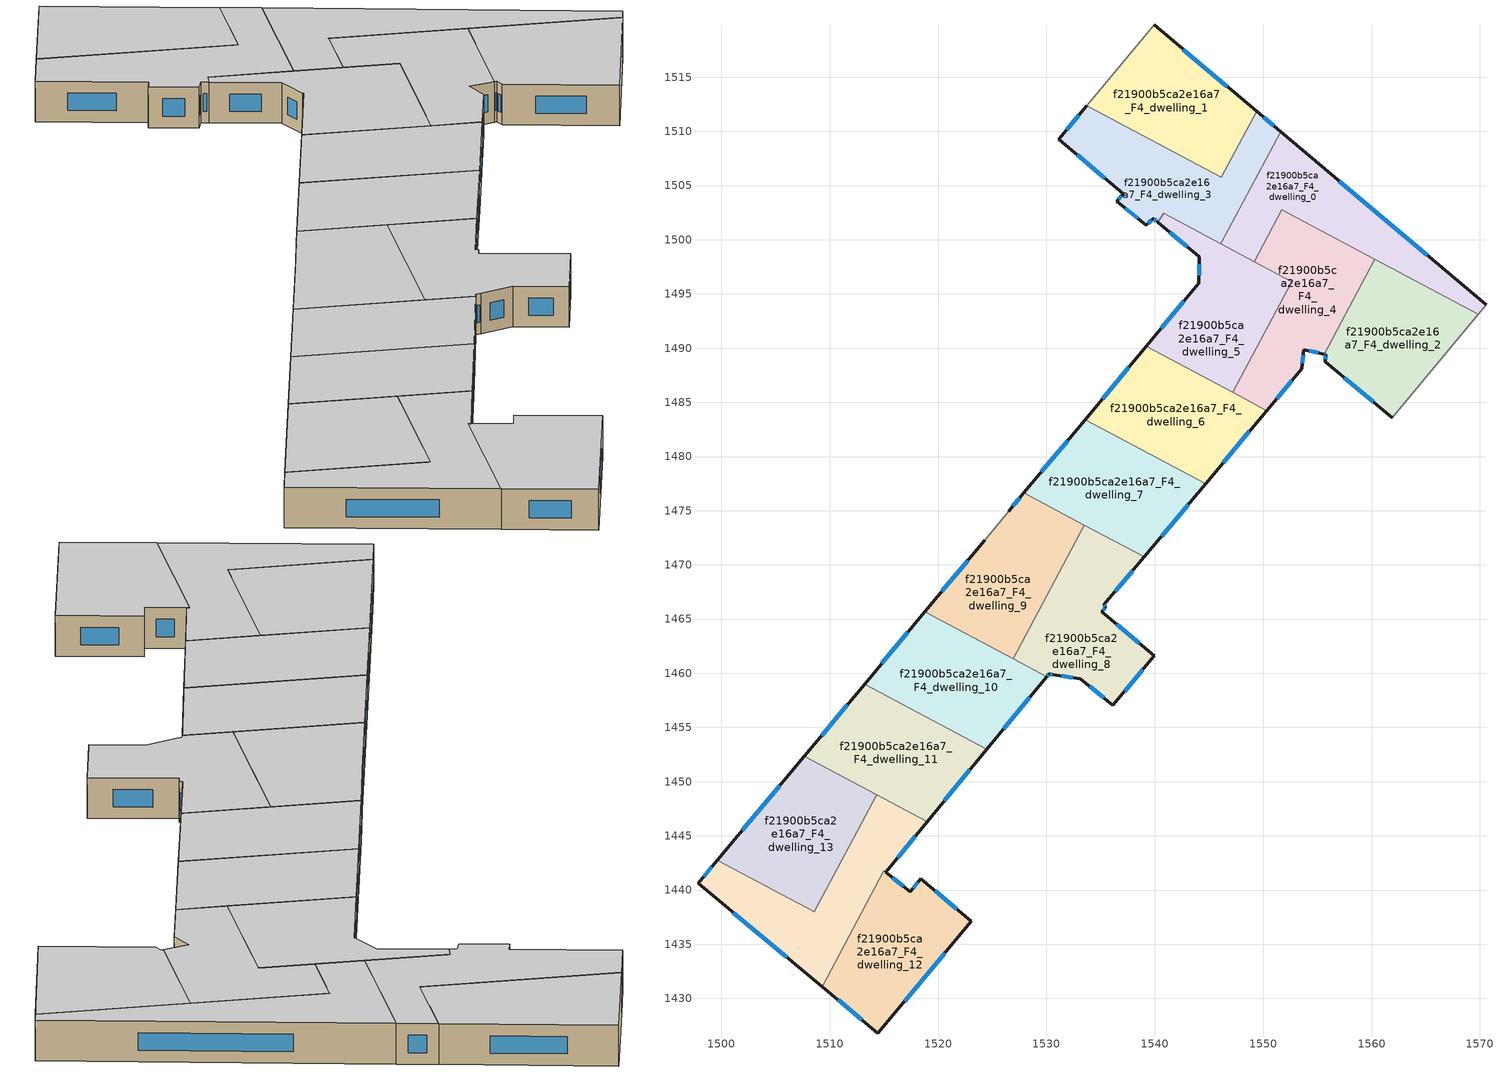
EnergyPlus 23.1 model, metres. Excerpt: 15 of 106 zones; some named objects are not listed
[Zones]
f21900b5ca2e16a7_F4_dwelling_0
 floor to f21900b5ca2e16a7_F3_dwelling_0 (EU_floor_Construction): 1570.56,1494.02 1569.83,1493.13 1551.72,1502.79 1549.16,1497.99 1546.11,1499.62 1551.63,1509.98 z12
 wall outside (EU_wall_Construction): 1570.56,1494.02 1551.63,1509.98 z12:15
 wall adiabatic (EU_wall_Construction): 1569.83,1493.13 1570.56,1494.02 z12:15
 wall to f21900b5ca2e16a7_F4_dwelling_4 (EU_wall_Construction): 1549.16,1497.99 1551.72,1502.79 1560.3,1498.21 z12:15
 wall to f21900b5ca2e16a7_F4_dwelling_3 (EU_wall_Construction): 1551.63,1509.98 1546.11,1499.62 z12:15
 wall to f21900b5ca2e16a7_F4_dwelling_2 (EU_wall_Construction): 1560.31,1498.21 1569.83,1493.13 z12:15
 wall to f21900b5ca2e16a7_F4_dwelling_5 (EU_wall_Construction): 1546.11,1499.62 1549.16,1497.99 z12:15
 window (EU_Window_Construction): 1565.15,1498.58 1557.04,1505.42 z12.86:14.14
 ceiling to f21900b5ca2e16a7_F5_dwelling_0 (EU_floor_Construction): 1569.83,1493.13 1570.56,1494.02 1551.63,1509.98 1546.11,1499.62 1549.16,1497.99 1551.72,1502.79 z15
f21900b5ca2e16a7_F4_dwelling_1
 floor to f21900b5ca2e16a7_F3_dwelling_1 (EU_floor_Construction): 1549.4,1511.85 1546.15,1505.75 1533.73,1512.38 1539.95,1519.82 z12
 wall outside (EU_wall_Construction): 1549.4,1511.85 1539.95,1519.82 z12:15
 wall to f21900b5ca2e16a7_F4_dwelling_3 (EU_wall_Construction): 1533.73,1512.38 1546.15,1505.75 1549.4,1511.85 z12:15
 wall adiabatic (EU_wall_Construction): 1539.95,1519.82 1533.73,1512.38 z12:15
 window (EU_Window_Construction): 1546.7,1514.13 1542.65,1517.54 z12.86:14.14
 ceiling to f21900b5ca2e16a7_F5_dwelling_1 (EU_floor_Construction): 1546.15,1505.75 1549.4,1511.85 1539.95,1519.82 1533.73,1512.38 z15
f21900b5ca2e16a7_F4_dwelling_10
 floor to f21900b5ca2e16a7_F3_dwelling_10 (EU_floor_Construction): 1530.02,1459.68 1524.5,1452.98 1513.22,1459 1518.79,1465.67 z12
 wall outside (EU_wall_Construction): 1524.5,1452.98 1530.02,1459.68 / 1518.79,1465.67 1513.22,1459 z12:15
 wall to f21900b5ca2e16a7_F4_dwelling_11 (EU_wall_Construction): 1513.22,1459 1524.5,1452.98 z12:15
 wall to f21900b5ca2e16a7_F4_dwelling_9 (EU_wall_Construction): 1526.93,1461.33 1518.79,1465.67 z12:15
 wall to f21900b5ca2e16a7_F4_dwelling_8 (EU_wall_Construction): 1530.02,1459.68 1526.93,1461.33 z12:15
 window (EU_Window_Construction): 1526.08,1454.9 1528.44,1457.77 / 1517.2,1463.76 1514.81,1460.9 z12.86:14.14
 ceiling to f21900b5ca2e16a7_F5_dwelling_10 (EU_floor_Construction): 1524.5,1452.98 1530.02,1459.68 1518.79,1465.67 1513.22,1459 z15
f21900b5ca2e16a7_F4_dwelling_11
 floor to f21900b5ca2e16a7_F3_dwelling_11 (EU_floor_Construction): 1524.5,1452.98 1519.01,1446.31 1507.66,1452.36 1513.22,1459 z12
 wall outside (EU_wall_Construction): 1519.01,1446.31 1524.5,1452.98 / 1513.22,1459 1507.66,1452.36 z12:15
 wall to f21900b5ca2e16a7_F4_dwelling_13 (EU_wall_Construction): 1507.66,1452.36 1514.36,1448.79 z12:15
 wall to f21900b5ca2e16a7_F4_dwelling_14 (EU_wall_Construction): 1514.36,1448.79 1519.01,1446.31 z12:15
 window (EU_Window_Construction): 1520.58,1448.22 1522.93,1451.08 / 1511.63,1457.1 1509.25,1454.25 z12.86:14.14
 ceiling to f21900b5ca2e16a7_F5_dwelling_11 (EU_floor_Construction): 1519.01,1446.31 1524.5,1452.98 1513.22,1459 1507.66,1452.36 z15
f21900b5ca2e16a7_F4_dwelling_12
 floor to f21900b5ca2e16a7_F3_dwelling_12 (EU_floor_Construction): 1523.07,1437.12 1514.45,1426.8 1509.31,1431.08 1515.01,1441.79 1515.17,1441.65 1517.43,1439.82 1518.39,1441.04 z12
 wall outside (EU_wall_Construction): 1509.31,1431.08 1514.45,1426.8 1523.07,1437.12 1518.39,1441.04 1517.43,1439.82 1515.17,1441.65 z12:15
 wall to f21900b5ca2e16a7_F4_dwelling_14 (EU_wall_Construction): 1515.17,1441.66 1515.01,1441.79 / 1515.01,1441.78 1509.31,1431.08 z12:15
 window (EU_Window_Construction): 1516.91,1429.75 1520.61,1434.17 / 1510.77,1429.86 1512.98,1428.03 / 1516.78,1440.34 1515.82,1441.13 / 1518.12,1440.69 1517.7,1440.17 / 1521.73,1438.24 1519.73,1439.92 z12.86:14.14
 ceiling to f21900b5ca2e16a7_F5_dwelling_12 (EU_floor_Construction): 1514.45,1426.8 1523.07,1437.12 1518.39,1441.04 1517.43,1439.82 1515.17,1441.65 1515.01,1441.79 1509.31,1431.08 z15
f21900b5ca2e16a7_F4_dwelling_13
 floor to f21900b5ca2e16a7_F3_dwelling_13 (EU_floor_Construction): 1514.36,1448.79 1508.6,1437.98 1499.64,1442.76 1507.66,1452.36 z12
 wall outside (EU_wall_Construction): 1507.66,1452.36 1499.64,1442.76 z12:15
 wall to f21900b5ca2e16a7_F4_dwelling_14 (EU_wall_Construction): 1499.64,1442.76 1508.6,1437.98 1514.36,1448.79 z12:15
 window (EU_Window_Construction): 1505.37,1449.61 1501.93,1445.5 z12.86:14.14
 ceiling to f21900b5ca2e16a7_F5_dwelling_13 (EU_floor_Construction): 1508.6,1437.98 1514.36,1448.79 1507.66,1452.36 1499.64,1442.76 z15
f21900b5ca2e16a7_F4_dwelling_14
 floor to f21900b5ca2e16a7_F3_dwelling_14 (EU_floor_Construction): 1519.01,1446.31 1515.17,1441.66 1515.01,1441.79 1509.31,1431.08 1497.85,1440.62 1499.64,1442.76 1508.6,1437.98 1514.36,1448.79 z12
 wall outside (EU_wall_Construction): 1515.17,1441.66 1519.01,1446.31 / 1499.64,1442.76 1497.85,1440.62 1509.31,1431.08 z12:15
 window (EU_Window_Construction): 1516.27,1442.99 1517.91,1444.98 / 1501.12,1437.89 1506.03,1433.81 / 1499.13,1442.15 1498.36,1441.23 z12.86:14.14
 ceiling to f21900b5ca2e16a7_F5_dwelling_14 (EU_floor_Construction): 1509.31,1431.08 1515.01,1441.79 1515.17,1441.66 1519.01,1446.31 1514.36,1448.79 1508.6,1437.98 1499.64,1442.76 1497.85,1440.62 z15
f21900b5ca2e16a7_F4_dwelling_2
 floor to f21900b5ca2e16a7_F3_dwelling_2 (EU_floor_Construction): 1569.83,1493.13 1561.92,1483.58 1555.74,1488.77 1555.78,1489.43 1555.64,1489.46 1560.3,1498.21 z12
 wall outside (EU_wall_Construction): 1555.64,1489.46 1555.78,1489.43 1555.74,1488.77 1561.92,1483.58 z12:15
 wall to f21900b5ca2e16a7_F4_dwelling_4 (EU_wall_Construction): 1560.3,1498.21 1555.64,1489.46 z12:15
 wall adiabatic (EU_wall_Construction): 1561.92,1483.58 1569.83,1493.13 z12:15
 window (EU_Window_Construction): 1557.5,1487.29 1560.15,1485.06 / 1555.77,1489.24 1555.75,1488.96 / 1555.68,1489.45 1555.74,1489.43 z12.86:14.14
 ceiling to f21900b5ca2e16a7_F5_dwelling_2 (EU_floor_Construction): 1561.92,1483.58 1569.83,1493.13 1560.3,1498.21 1555.64,1489.46 1555.78,1489.43 1555.74,1488.77 z15
f21900b5ca2e16a7_F4_dwelling_3
 floor to f21900b5ca2e16a7_F3_dwelling_3 (EU_floor_Construction): 1549.4,1511.85 1551.63,1509.98 1546.11,1499.62 1540.82,1502.43 1540.28,1501.63 1539.85,1501.98 1539.2,1501.34 1536.48,1503.54 1537.1,1504.24 1531.14,1509.27 1533.73,1512.38 1546.15,1505.75 z12
 wall outside (EU_wall_Construction): 1533.73,1512.38 1531.14,1509.27 1537.1,1504.24 1536.48,1503.54 1539.2,1501.34 1539.85,1501.98 1540.27,1501.63 / 1551.63,1509.98 1549.4,1511.85 z12:15
 wall to f21900b5ca2e16a7_F4_dwelling_5 (EU_wall_Construction): 1540.28,1501.63 1540.82,1502.43 1546.11,1499.62 z12:15
 window (EU_Window_Construction): 1532.84,1507.83 1535.4,1505.68 / 1532.99,1511.49 1531.88,1510.16 / 1550.99,1510.51 1550.04,1511.32 / 1539.97,1501.88 1540.15,1501.73 / 1539.38,1501.53 1539.66,1501.8 / 1537.26,1502.91 1538.42,1501.97 / 1536.93,1504.04 1536.66,1503.74 z12.86:14.14
 ceiling to f21900b5ca2e16a7_F5_dwelling_3 (EU_floor_Construction): 1546.11,1499.62 1551.63,1509.98 1549.4,1511.85 1546.15,1505.75 1533.73,1512.38 1531.14,1509.27 1537.1,1504.24 1536.48,1503.54 1539.2,1501.34 1539.85,1501.98 1540.28,1501.63 1540.82,1502.43 z15
f21900b5ca2e16a7_F4_dwelling_4
 floor to f21900b5ca2e16a7_F3_dwelling_4 (EU_floor_Construction): 1560.3,1498.21 1555.64,1489.46 1553.72,1489.86 1553.58,1488.08 1550.35,1484.24 1547.2,1485.92 1552.64,1496.13 1549.16,1497.99 1551.72,1502.79 z12
 wall outside (EU_wall_Construction): 1550.35,1484.24 1553.58,1488.08 1553.72,1489.86 1555.64,1489.46 z12:15
 wall to f21900b5ca2e16a7_F4_dwelling_5 (EU_wall_Construction): 1549.16,1497.99 1552.64,1496.13 1547.2,1485.92 z12:15
 wall to f21900b5ca2e16a7_F4_dwelling_6 (EU_wall_Construction): 1547.2,1485.92 1550.35,1484.24 z12:15
 window (EU_Window_Construction): 1551.27,1485.34 1552.66,1486.99 / 1554.27,1489.74 1555.09,1489.57 / 1553.62,1488.59 1553.68,1489.35 z12.86:14.14
 ceiling to f21900b5ca2e16a7_F5_dwelling_4 (EU_floor_Construction): 1555.64,1489.46 1560.3,1498.21 1551.72,1502.79 1549.16,1497.99 1552.64,1496.13 1547.2,1485.92 1550.35,1484.24 1553.58,1488.08 1553.72,1489.86 z15
f21900b5ca2e16a7_F4_dwelling_5
 floor to f21900b5ca2e16a7_F3_dwelling_5 (EU_floor_Construction): 1552.64,1496.13 1547.2,1485.92 1539.23,1490.17 1544.07,1495.97 1544.07,1496.06 1544.11,1498.42 1540.28,1501.63 1540.82,1502.43 z12
 wall outside (EU_wall_Construction): 1540.28,1501.63 1544.11,1498.42 1544.07,1496.06 1544.07,1495.97 1539.23,1490.17 z12:15
 wall to f21900b5ca2e16a7_F4_dwelling_6 (EU_wall_Construction): 1539.23,1490.17 1547.2,1485.92 z12:15
 window (EU_Window_Construction): 1542.69,1494.31 1540.61,1491.83 / 1544.1,1497.75 1544.08,1496.73 / 1541.37,1500.71 1543.01,1499.34 z12.86:14.14
 ceiling to f21900b5ca2e16a7_F5_dwelling_5 (EU_floor_Construction): 1547.2,1485.92 1552.64,1496.13 1540.82,1502.43 1540.28,1501.63 1544.11,1498.42 1544.07,1496.06 1544.07,1495.97 1539.23,1490.17 z15
f21900b5ca2e16a7_F4_dwelling_6
 floor to f21900b5ca2e16a7_F3_dwelling_6 (EU_floor_Construction): 1550.35,1484.24 1544.69,1477.49 1533.58,1483.41 1539.23,1490.17 z12
 wall outside (EU_wall_Construction): 1544.69,1477.49 1550.35,1484.24 / 1539.23,1490.17 1533.58,1483.41 z12:15
 wall to f21900b5ca2e16a7_F4_dwelling_7 (EU_wall_Construction): 1533.58,1483.41 1544.69,1477.49 z12:15
 window (EU_Window_Construction): 1546.31,1479.42 1548.73,1482.31 / 1537.61,1488.24 1535.19,1485.34 z12.86:14.14
 ceiling to f21900b5ca2e16a7_F5_dwelling_6 (EU_floor_Construction): 1544.69,1477.49 1550.35,1484.24 1539.23,1490.17 1533.58,1483.41 z15
f21900b5ca2e16a7_F4_dwelling_7
 floor to f21900b5ca2e16a7_F3_dwelling_7 (EU_floor_Construction): 1544.69,1477.49 1539.02,1470.73 1527.92,1476.64 1533.58,1483.41 z12
 wall outside (EU_wall_Construction): 1539.02,1470.73 1544.69,1477.49 / 1533.58,1483.41 1527.92,1476.64 z12:15
 wall to f21900b5ca2e16a7_F4_dwelling_9 (EU_wall_Construction): 1527.92,1476.64 1533.51,1473.67 z12:15
 wall to f21900b5ca2e16a7_F4_dwelling_8 (EU_wall_Construction): 1533.51,1473.67 1539.02,1470.73 z12:15
 window (EU_Window_Construction): 1540.64,1472.66 1543.07,1475.56 / 1531.96,1481.48 1529.54,1478.58 z12.86:14.14
 ceiling to f21900b5ca2e16a7_F5_dwelling_7 (EU_floor_Construction): 1539.02,1470.73 1544.69,1477.49 1533.58,1483.41 1527.92,1476.64 z15
f21900b5ca2e16a7_F4_dwelling_8
 floor to f21900b5ca2e16a7_F3_dwelling_8 (EU_floor_Construction): 1539.02,1470.73 1535.3,1466.3 1535.5,1466.13 1535.11,1465.67 1539.97,1461.63 1536.12,1457.03 1533.14,1459.5 1530.65,1459.86 1530.25,1459.96 1530.02,1459.68 1526.93,1461.33 1533.51,1473.67 z12
 wall outside (EU_wall_Construction): 1530.02,1459.68 1530.25,1459.96 1530.65,1459.86 1533.14,1459.5 1536.12,1457.03 1539.97,1461.63 1535.11,1465.67 1535.5,1466.13 1535.3,1466.3 1539.02,1470.73 z12:15
 wall to f21900b5ca2e16a7_F4_dwelling_9 (EU_wall_Construction): 1533.51,1473.67 1526.93,1461.33 z12:15
 window (EU_Window_Construction): 1530.09,1459.76 1530.18,1459.88 / 1536.36,1467.57 1537.95,1469.47 / 1535.44,1466.18 1535.35,1466.25 / 1535.22,1465.8 1535.39,1466 / 1538.58,1462.79 1536.5,1464.52 / 1537.22,1458.35 1538.87,1460.32 / 1533.99,1458.79 1535.27,1457.73 / 1531.36,1459.75 1532.43,1459.6 / 1530.36,1459.93 1530.53,1459.89 z12.86:14.14
 ceiling to f21900b5ca2e16a7_F5_dwelling_8 (EU_floor_Construction): 1536.12,1457.03 1539.97,1461.63 1535.11,1465.67 1535.5,1466.13 1535.3,1466.3 1539.02,1470.73 1533.51,1473.67 1526.93,1461.33 1530.02,1459.68 1530.25,1459.96 1530.65,1459.86 1533.14,1459.5 z15
f21900b5ca2e16a7_F4_dwelling_9
 floor to f21900b5ca2e16a7_F3_dwelling_9 (EU_floor_Construction): 1533.51,1473.67 1526.93,1461.33 1518.79,1465.67 1524.29,1472.25 1526.51,1474.95 1527.92,1476.64 z12
 wall outside (EU_wall_Construction): 1527.92,1476.64 1526.51,1474.95 / 1524.29,1472.25 1518.79,1465.67 z12:15
 wall adiabatic (EU_wall_Construction): 1526.51,1474.95 1524.29,1472.25 z12:15
 window (EU_Window_Construction): 1527.52,1476.16 1526.91,1475.43 / 1522.72,1470.37 1520.36,1467.55 z12.86:14.14
 ceiling to f21900b5ca2e16a7_F5_dwelling_9 (EU_floor_Construction): 1526.93,1461.33 1533.51,1473.67 1527.92,1476.64 1526.51,1474.95 1524.29,1472.25 1518.79,1465.67 z15
[Building]
EU S2 Campaign: North Axis=0; Terrain=City; Solar Distribution=FullExterior
[Site:Location]
Helsinki-Vantaa.AP: Latitude=60.317; Longitude=24.963; Time Zone=2; Elevation=54.6
[SizingPeriod:WeatherFileDays]
AnnualSizingPeriod: Begin Month=1; Begin Day of Month=1; End Month=12; End Day of Month=31; Day of Week for Start Day=Monday; Use Weather File Daylight Saving Period=No; Use Weather File Rain and Snow Indicators=No
[MATERIAL]
EU_InternalMass_Material: Roughness=MediumRough; Thickness=0.1; Conductivity=1; Density=1800; Specific Heat=900; Thermal Absorptance=0.9; Solar Absorptance=0.7; Visible Absorptance=0.7
[MATERIAL:NOMASS] Roughness=MediumRough; Thermal Absorptance=0.9; Solar Absorptance=0.7; Visible Absorptance=0.7
Name | Thermal Resistance
EU_wall_NoMass | 1.10183
EU_floor_NoMass | 1.70606
[WINDOWMATERIAL:SIMPLEGLAZINGSYSTEM]
EU_Window_SimpleGlazing: UFactor=3.11035; Solar Heat Gain Coefficient=0.8; Visible Transmittance=0.8
[CONSTRUCTION]
EU_wall_Construction: EU_wall_NoMass
EU_floor_Construction: EU_floor_NoMass
EU_Window_Construction: EU_Window_SimpleGlazing
EU_InternalMass_Construction: EU_InternalMass_Material
[ZONE] Type=1; Multiplier=1; Ceiling Height=autocalculate; Floor Area=autocalculate; Part of Total Floor Area=Yes
Name | Volume
f21900b5ca2e16a7_F4_dwelling_0; f21900b5ca2e16a7_F4_dwelling_6 | 325.83
f21900b5ca2e16a7_F4_dwelling_1 | 325.787
f21900b5ca2e16a7_F4_dwelling_10 | 325.777
f21900b5ca2e16a7_F4_dwelling_11 | 325.799
f21900b5ca2e16a7_F4_dwelling_12 | 311.668
f21900b5ca2e16a7_F4_dwelling_13 | 325.761
f21900b5ca2e16a7_F4_dwelling_14 | 339.902
f21900b5ca2e16a7_F4_dwelling_2 | 325.776
f21900b5ca2e16a7_F4_dwelling_3 | 342.641
f21900b5ca2e16a7_F4_dwelling_4 | 325.773
f21900b5ca2e16a7_F4_dwelling_5 | 308.908
f21900b5ca2e16a7_F4_dwelling_7 | 325.763
f21900b5ca2e16a7_F4_dwelling_8 | 325.797
f21900b5ca2e16a7_F4_dwelling_9 | 325.784
[INTERNALMASS] Construction=EU_InternalMass_Construction
Name | Zone or ZoneList | Surface Area
f21900b5ca2e16a7_F4_dwelling_0_EU_InternalMass | f21900b5ca2e16a7_F4_dwelling_0 | 108.609
f21900b5ca2e16a7_F4_dwelling_1_EU_InternalMass | f21900b5ca2e16a7_F4_dwelling_1 | 108.596
f21900b5ca2e16a7_F4_dwelling_2_EU_InternalMass | f21900b5ca2e16a7_F4_dwelling_2 | 108.591
f21900b5ca2e16a7_F4_dwelling_3_EU_InternalMass | f21900b5ca2e16a7_F4_dwelling_3 | 114.216
f21900b5ca2e16a7_F4_dwelling_4_EU_InternalMass | f21900b5ca2e16a7_F4_dwelling_4 | 108.591
f21900b5ca2e16a7_F4_dwelling_5_EU_InternalMass | f21900b5ca2e16a7_F4_dwelling_5 | 102.98
f21900b5ca2e16a7_F4_dwelling_6_EU_InternalMass | f21900b5ca2e16a7_F4_dwelling_6 | 108.61
f21900b5ca2e16a7_F4_dwelling_7_EU_InternalMass | f21900b5ca2e16a7_F4_dwelling_7 | 108.588
f21900b5ca2e16a7_F4_dwelling_8_EU_InternalMass | f21900b5ca2e16a7_F4_dwelling_8 | 108.599
f21900b5ca2e16a7_F4_dwelling_9_EU_InternalMass | f21900b5ca2e16a7_F4_dwelling_9 | 108.594
f21900b5ca2e16a7_F4_dwelling_10_EU_InternalMass | f21900b5ca2e16a7_F4_dwelling_10 | 108.598
f21900b5ca2e16a7_F4_dwelling_11_EU_InternalMass | f21900b5ca2e16a7_F4_dwelling_11 | 108.6
f21900b5ca2e16a7_F4_dwelling_12_EU_InternalMass | f21900b5ca2e16a7_F4_dwelling_12 | 103.886
f21900b5ca2e16a7_F4_dwelling_13_EU_InternalMass | f21900b5ca2e16a7_F4_dwelling_13 | 108.587
f21900b5ca2e16a7_F4_dwelling_14_EU_InternalMass | f21900b5ca2e16a7_F4_dwelling_14 | 113.301
[OTHEREQUIPMENT] Fuel Type=Electricity; Design Level Calculation Method=Watts/Area; Power per Zone Floor Area=1; Fraction Latent=0; Fraction Radiant=0; Fraction Lost=0; Carbon Dioxide Generation Rate=0; EndUse Subcategory=EU_Step8_InternalGains
Name | Zone or ZoneList or Space or SpaceList | Schedule
EU_Step8_InternalGain_f21900b5ca2e16a7_F4_dwelling_0_f000 | f21900b5ca2e16a7_F4_dwelling_0 | EU_Step8_GainSchedule_f21900b5ca2e16a7_F4_dwelling_0_f000
EU_Step8_InternalGain_f21900b5ca2e16a7_F4_dwelling_1_f000 | f21900b5ca2e16a7_F4_dwelling_1 | EU_Step8_GainSchedule_f21900b5ca2e16a7_F4_dwelling_1_f000
EU_Step8_InternalGain_f21900b5ca2e16a7_F4_dwelling_2_f000 | f21900b5ca2e16a7_F4_dwelling_2 | EU_Step8_GainSchedule_f21900b5ca2e16a7_F4_dwelling_2_f000
EU_Step8_InternalGain_f21900b5ca2e16a7_F4_dwelling_3_f000 | f21900b5ca2e16a7_F4_dwelling_3 | EU_Step8_GainSchedule_f21900b5ca2e16a7_F4_dwelling_3_f000
EU_Step8_InternalGain_f21900b5ca2e16a7_F4_dwelling_4_f000 | f21900b5ca2e16a7_F4_dwelling_4 | EU_Step8_GainSchedule_f21900b5ca2e16a7_F4_dwelling_4_f000
EU_Step8_InternalGain_f21900b5ca2e16a7_F4_dwelling_5_f000 | f21900b5ca2e16a7_F4_dwelling_5 | EU_Step8_GainSchedule_f21900b5ca2e16a7_F4_dwelling_5_f000
EU_Step8_InternalGain_f21900b5ca2e16a7_F4_dwelling_6_f000 | f21900b5ca2e16a7_F4_dwelling_6 | EU_Step8_GainSchedule_f21900b5ca2e16a7_F4_dwelling_6_f000
EU_Step8_InternalGain_f21900b5ca2e16a7_F4_dwelling_7_f000 | f21900b5ca2e16a7_F4_dwelling_7 | EU_Step8_GainSchedule_f21900b5ca2e16a7_F4_dwelling_7_f000
EU_Step8_InternalGain_f21900b5ca2e16a7_F4_dwelling_8_f000 | f21900b5ca2e16a7_F4_dwelling_8 | EU_Step8_GainSchedule_f21900b5ca2e16a7_F4_dwelling_8_f000
EU_Step8_InternalGain_f21900b5ca2e16a7_F4_dwelling_9_f000 | f21900b5ca2e16a7_F4_dwelling_9 | EU_Step8_GainSchedule_f21900b5ca2e16a7_F4_dwelling_9_f000
EU_Step8_InternalGain_f21900b5ca2e16a7_F4_dwelling_10_f000 | f21900b5ca2e16a7_F4_dwelling_10 | EU_Step8_GainSchedule_f21900b5ca2e16a7_F4_dwelling_10_f000
EU_Step8_InternalGain_f21900b5ca2e16a7_F4_dwelling_11_f000 | f21900b5ca2e16a7_F4_dwelling_11 | EU_Step8_GainSchedule_f21900b5ca2e16a7_F4_dwelling_11_f000
EU_Step8_InternalGain_f21900b5ca2e16a7_F4_dwelling_12_f000 | f21900b5ca2e16a7_F4_dwelling_12 | EU_Step8_GainSchedule_f21900b5ca2e16a7_F4_dwelling_12_f000
EU_Step8_InternalGain_f21900b5ca2e16a7_F4_dwelling_13_f000 | f21900b5ca2e16a7_F4_dwelling_13 | EU_Step8_GainSchedule_f21900b5ca2e16a7_F4_dwelling_13_f000
EU_Step8_InternalGain_f21900b5ca2e16a7_F4_dwelling_14_f000 | f21900b5ca2e16a7_F4_dwelling_14 | EU_Step8_GainSchedule_f21900b5ca2e16a7_F4_dwelling_14_f000
[ZONEVENTILATION:DESIGNFLOWRATE] Schedule=EU_AlwaysOn; Design Flow Rate Calculation Method=AirChanges/Hour; Air Changes per Hour=0.756316; Ventilation Type=Natural; Fan Pressure Rise=0; Fan Total Efficiency=1; Constant Term Coefficient=1; Temperature Term Coefficient=0; Velocity Term Coefficient=0; Velocity Squared Term Coefficient=0; Minimum Indoor Temperature=-100; Maximum Indoor Temperature=100; Delta Temperature=-100; Minimum Outdoor Temperature=-100; Maximum Outdoor Temperature=100; Maximum Wind Speed=40
Name | Zone or ZoneList or Space or SpaceList
EU_ConstantAir_f21900b5ca2e16a7_F4_dwelling_0 | f21900b5ca2e16a7_F4_dwelling_0
EU_ConstantAir_f21900b5ca2e16a7_F4_dwelling_1 | f21900b5ca2e16a7_F4_dwelling_1
EU_ConstantAir_f21900b5ca2e16a7_F4_dwelling_2 | f21900b5ca2e16a7_F4_dwelling_2
EU_ConstantAir_f21900b5ca2e16a7_F4_dwelling_3 | f21900b5ca2e16a7_F4_dwelling_3
EU_ConstantAir_f21900b5ca2e16a7_F4_dwelling_4 | f21900b5ca2e16a7_F4_dwelling_4
EU_ConstantAir_f21900b5ca2e16a7_F4_dwelling_5 | f21900b5ca2e16a7_F4_dwelling_5
EU_ConstantAir_f21900b5ca2e16a7_F4_dwelling_6 | f21900b5ca2e16a7_F4_dwelling_6
EU_ConstantAir_f21900b5ca2e16a7_F4_dwelling_7 | f21900b5ca2e16a7_F4_dwelling_7
EU_ConstantAir_f21900b5ca2e16a7_F4_dwelling_8 | f21900b5ca2e16a7_F4_dwelling_8
EU_ConstantAir_f21900b5ca2e16a7_F4_dwelling_9 | f21900b5ca2e16a7_F4_dwelling_9
EU_ConstantAir_f21900b5ca2e16a7_F4_dwelling_10 | f21900b5ca2e16a7_F4_dwelling_10
EU_ConstantAir_f21900b5ca2e16a7_F4_dwelling_11 | f21900b5ca2e16a7_F4_dwelling_11
EU_ConstantAir_f21900b5ca2e16a7_F4_dwelling_12 | f21900b5ca2e16a7_F4_dwelling_12
EU_ConstantAir_f21900b5ca2e16a7_F4_dwelling_13 | f21900b5ca2e16a7_F4_dwelling_13
EU_ConstantAir_f21900b5ca2e16a7_F4_dwelling_14 | f21900b5ca2e16a7_F4_dwelling_14
[HVACTEMPLATE:ZONE:IDEALLOADSAIRSYSTEM] System Availability Schedule=EU_AlwaysOn; Maximum Heating Supply Air Temperature=50; Minimum Cooling Supply Air Temperature=13; Maximum Heating Supply Air Humidity Ratio=0.0156; Minimum Cooling Supply Air Humidity Ratio=0.0077; Heating Limit=NoLimit; Cooling Limit=NoLimit; Heating Availability Schedule=EU_AlwaysOn; Cooling Availability Schedule=EU_CoolingOff; Dehumidification Control Type=ConstantSensibleHeatRatio; Cooling Sensible Heat Ratio=0.7; Dehumidification Setpoint=60; Humidification Control Type=None; Humidification Setpoint=30; Outdoor Air Method=None; Outdoor Air Flow Rate per Person=0.00944; Outdoor Air Flow Rate per Zone Floor Area=0; Outdoor Air Flow Rate per Zone=0; Demand Controlled Ventilation Type=None; Outdoor Air Economizer Type=NoEconomizer; Heat Recovery Type=None; Sensible Heat Recovery Effectiveness=0.7; Latent Heat Recovery Effectiveness=0.65
Name | Template Thermostat
f21900b5ca2e16a7_F4_dwelling_0 | EU_HeatOnly_f21900b5ca2e16a7_F4_dwelling_0
f21900b5ca2e16a7_F4_dwelling_1 | EU_HeatOnly_f21900b5ca2e16a7_F4_dwelling_1
f21900b5ca2e16a7_F4_dwelling_2 | EU_HeatOnly_f21900b5ca2e16a7_F4_dwelling_2
f21900b5ca2e16a7_F4_dwelling_3 | EU_HeatOnly_f21900b5ca2e16a7_F4_dwelling_3
f21900b5ca2e16a7_F4_dwelling_4 | EU_HeatOnly_f21900b5ca2e16a7_F4_dwelling_4
f21900b5ca2e16a7_F4_dwelling_5 | EU_HeatOnly_f21900b5ca2e16a7_F4_dwelling_5
f21900b5ca2e16a7_F4_dwelling_6 | EU_HeatOnly_f21900b5ca2e16a7_F4_dwelling_6
f21900b5ca2e16a7_F4_dwelling_7 | EU_HeatOnly_f21900b5ca2e16a7_F4_dwelling_7
f21900b5ca2e16a7_F4_dwelling_8 | EU_HeatOnly_f21900b5ca2e16a7_F4_dwelling_8
f21900b5ca2e16a7_F4_dwelling_9 | EU_HeatOnly_f21900b5ca2e16a7_F4_dwelling_9
f21900b5ca2e16a7_F4_dwelling_10 | EU_HeatOnly_f21900b5ca2e16a7_F4_dwelling_10
f21900b5ca2e16a7_F4_dwelling_11 | EU_HeatOnly_f21900b5ca2e16a7_F4_dwelling_11
f21900b5ca2e16a7_F4_dwelling_12 | EU_HeatOnly_f21900b5ca2e16a7_F4_dwelling_12
f21900b5ca2e16a7_F4_dwelling_13 | EU_HeatOnly_f21900b5ca2e16a7_F4_dwelling_13
f21900b5ca2e16a7_F4_dwelling_14 | EU_HeatOnly_f21900b5ca2e16a7_F4_dwelling_14
[SIZING:ZONE] Zone Cooling Design Supply Air Temperature Input Method=SupplyAirTemperature; Zone Cooling Design Supply Air Temperature=13; Zone Heating Design Supply Air Temperature Input Method=SupplyAirTemperature; Zone Heating Design Supply Air Temperature=50; Zone Cooling Design Supply Air Humidity Ratio=0.008; Zone Heating Design Supply Air Humidity Ratio=0.008; Cooling Design Air Flow Method=DesignDay; Cooling Design Air Flow Rate=0; Cooling Minimum Air Flow per Zone Floor Area=0.000762; Cooling Minimum Air Flow=0; Cooling Minimum Air Flow Fraction=0.2; Heating Design Air Flow Method=DesignDay; Heating Design Air Flow Rate=0; Heating Maximum Air Flow per Zone Floor Area=0.002032; Heating Maximum Air Flow=0.141576; Heating Maximum Air Flow Fraction=0.3; Account for Dedicated Outdoor Air System=No; Dedicated Outdoor Air System Control Strategy=NeutralSupplyAir; Dedicated Outdoor Air Low Setpoint Temperature for Design=autosize; Dedicated Outdoor Air High Setpoint Temperature for Design=autosize; Zone Load Sizing Method=Sensible Load Only No Latent Load; Zone Latent Cooling Design Supply Air Humidity Ratio Input Method=HumidityRatioDifference; Zone Cooling Design Supply Air Humidity Ratio Difference=0.005; Zone Latent Heating Design Supply Air Humidity Ratio Input Method=HumidityRatioDifference; Zone Humidification Design Supply Air Humidity Ratio Difference=0.005
f21900b5ca2e16a7_F4_dwelling_0; f21900b5ca2e16a7_F4_dwelling_1; f21900b5ca2e16a7_F4_dwelling_2; f21900b5ca2e16a7_F4_dwelling_3; f21900b5ca2e16a7_F4_dwelling_4; f21900b5ca2e16a7_F4_dwelling_5; f21900b5ca2e16a7_F4_dwelling_6; f21900b5ca2e16a7_F4_dwelling_7; f21900b5ca2e16a7_F4_dwelling_8; f21900b5ca2e16a7_F4_dwelling_9; f21900b5ca2e16a7_F4_dwelling_10; f21900b5ca2e16a7_F4_dwelling_11; f21900b5ca2e16a7_F4_dwelling_12; f21900b5ca2e16a7_F4_dwelling_13; f21900b5ca2e16a7_F4_dwelling_14
[SCHEDULE:CONSTANT]
Name | Hourly Value
EU_AlwaysOn | 1
EU_CoolingOff | 0
[SCHEDULE:FILE] Column Number=1; Rows to Skip at Top=0; Number of Hours of Data=8760; Column Separator=Comma; Interpolate to Timestep=No; Minutes per Item=60; Adjust Schedule for Daylight Savings=Yes
Name | File
EU_Step8_GainSchedule_f21900b5ca2e16a7_F4_dwelling_0_f000 | ../../schedules/f21900b5ca2e16a7/f21900b5ca2e16a7_F4_dwelling_0_f000_gain.csv
EU_Step8_GainSchedule_f21900b5ca2e16a7_F4_dwelling_1_f000 | ../../schedules/f21900b5ca2e16a7/f21900b5ca2e16a7_F4_dwelling_1_f000_gain.csv
EU_Step8_GainSchedule_f21900b5ca2e16a7_F4_dwelling_2_f000 | ../../schedules/f21900b5ca2e16a7/f21900b5ca2e16a7_F4_dwelling_2_f000_gain.csv
EU_Step8_GainSchedule_f21900b5ca2e16a7_F4_dwelling_3_f000 | ../../schedules/f21900b5ca2e16a7/f21900b5ca2e16a7_F4_dwelling_3_f000_gain.csv
EU_Step8_GainSchedule_f21900b5ca2e16a7_F4_dwelling_4_f000 | ../../schedules/f21900b5ca2e16a7/f21900b5ca2e16a7_F4_dwelling_4_f000_gain.csv
EU_Step8_GainSchedule_f21900b5ca2e16a7_F4_dwelling_5_f000 | ../../schedules/f21900b5ca2e16a7/f21900b5ca2e16a7_F4_dwelling_5_f000_gain.csv
EU_Step8_GainSchedule_f21900b5ca2e16a7_F4_dwelling_6_f000 | ../../schedules/f21900b5ca2e16a7/f21900b5ca2e16a7_F4_dwelling_6_f000_gain.csv
EU_Step8_GainSchedule_f21900b5ca2e16a7_F4_dwelling_7_f000 | ../../schedules/f21900b5ca2e16a7/f21900b5ca2e16a7_F4_dwelling_7_f000_gain.csv
EU_Step8_GainSchedule_f21900b5ca2e16a7_F4_dwelling_8_f000 | ../../schedules/f21900b5ca2e16a7/f21900b5ca2e16a7_F4_dwelling_8_f000_gain.csv
EU_Step8_GainSchedule_f21900b5ca2e16a7_F4_dwelling_9_f000 | ../../schedules/f21900b5ca2e16a7/f21900b5ca2e16a7_F4_dwelling_9_f000_gain.csv
EU_Step8_GainSchedule_f21900b5ca2e16a7_F4_dwelling_10_f000 | ../../schedules/f21900b5ca2e16a7/f21900b5ca2e16a7_F4_dwelling_10_f000_gain.csv
EU_Step8_GainSchedule_f21900b5ca2e16a7_F4_dwelling_11_f000 | ../../schedules/f21900b5ca2e16a7/f21900b5ca2e16a7_F4_dwelling_11_f000_gain.csv
EU_Step8_GainSchedule_f21900b5ca2e16a7_F4_dwelling_12_f000 | ../../schedules/f21900b5ca2e16a7/f21900b5ca2e16a7_F4_dwelling_12_f000_gain.csv
EU_Step8_GainSchedule_f21900b5ca2e16a7_F4_dwelling_13_f000 | ../../schedules/f21900b5ca2e16a7/f21900b5ca2e16a7_F4_dwelling_13_f000_gain.csv
EU_Step8_GainSchedule_f21900b5ca2e16a7_F4_dwelling_14_f000 | ../../schedules/f21900b5ca2e16a7/f21900b5ca2e16a7_F4_dwelling_14_f000_gain.csv
